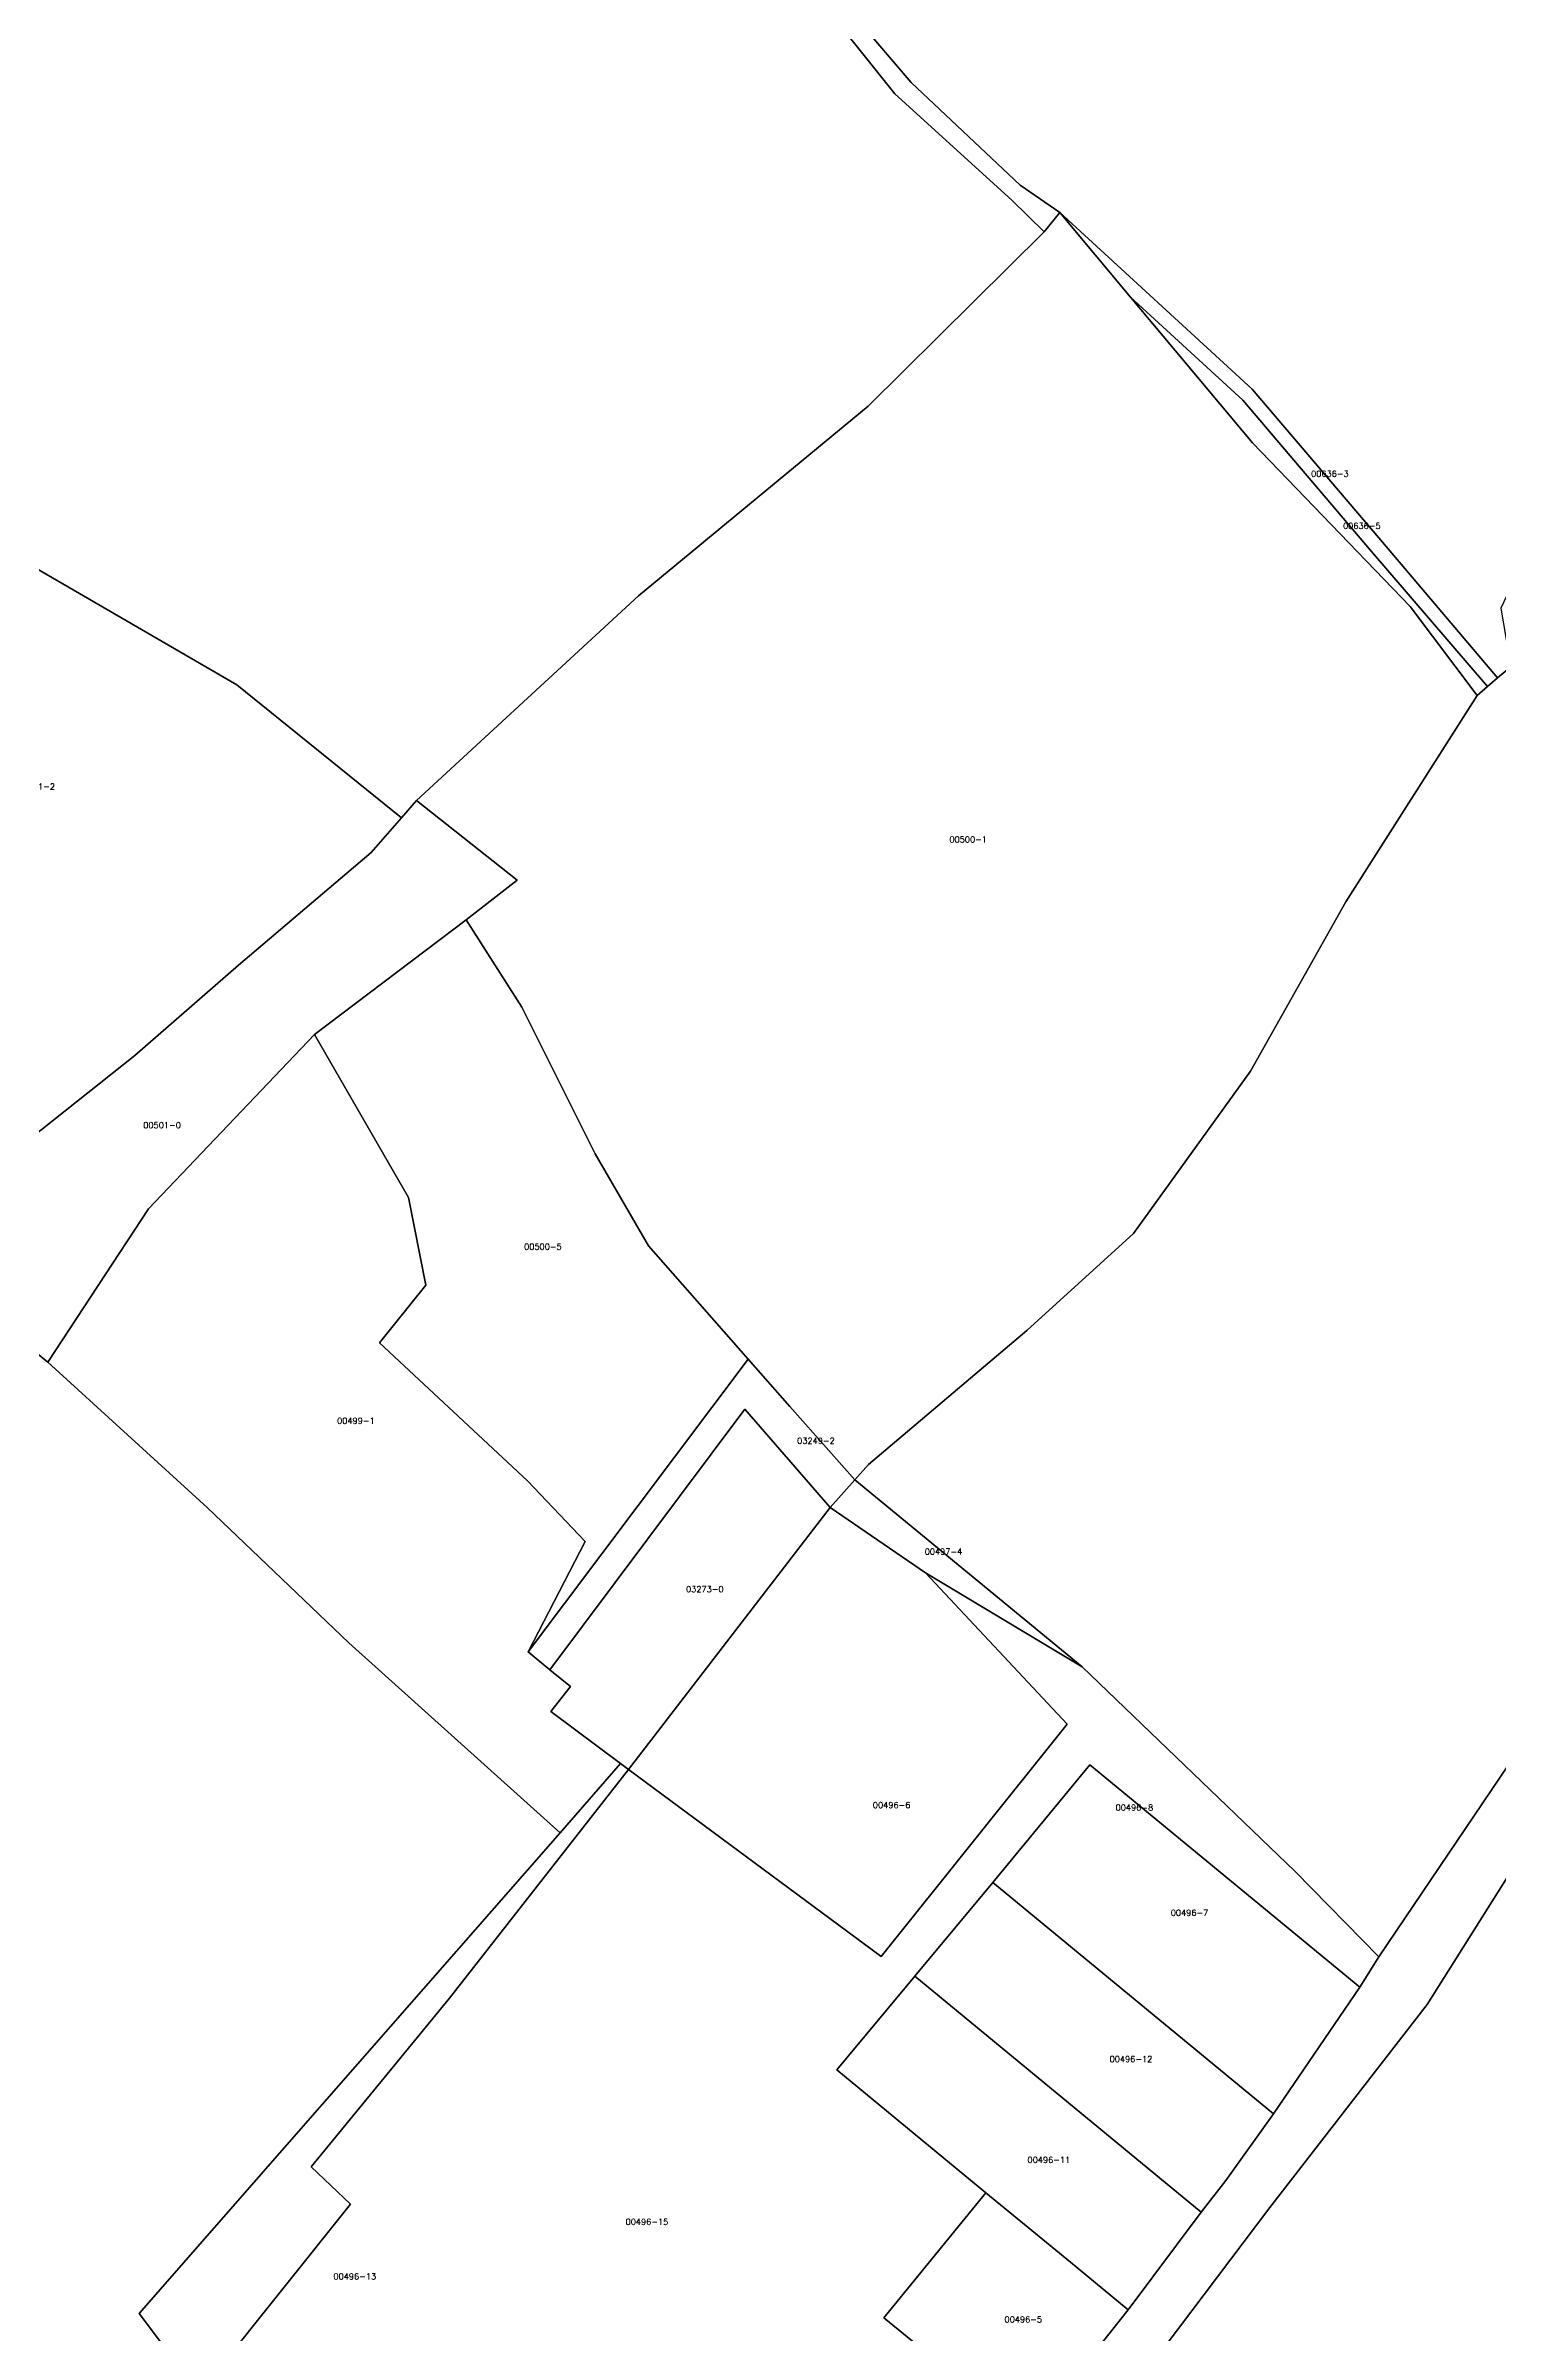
# Model space of a CAD drawing. Header units: metres. Extents: x 7423707 to 7427500, y 4706661 to 4708784.
# Drawn here: x 7425337.8 to 7425579.9, y 4707793 to 4708174.2 of the extents above; entities that cross this region are included whole.
import ezdxf

# ---------------------------------------------------------------- set-up
doc = ezdxf.new("R2010")
doc.units = ezdxf.units.M
doc.layers.add('Numrat_Parcelave', color=7, linetype='Continuous')
doc.layers.add('Parcelat_kadastrale2021', color=7, linetype='Continuous')
doc.styles.get("Standard").update_dxf_attribs({"font": 'simplex.shx'})

msp = doc.modelspace()

# ---------------------------------------------------------------- linework, layer by layer
at = {"layer": 'Parcelat_kadastrale2021'}
for points in [[(7425606.42, 4708188.49), (7425603, 4708174.08), (7425598.13, 4708156.16), (7425595.64, 4708122.48), (7425587.87, 4708096.68), (7425580.2, 4708080.51), (7425581.86, 4708070.77), (7425579.66, 4708068.9), (7425559.88, 4708092.24), (7425538.75, 4708117), (7425506.73, 4708146.42), (7425500.1, 4708150.98), (7425481.96, 4708168.08), (7425467.25, 4708185.38)], [(7425465.18, 4708183.83), (7425479.27, 4708166.21), (7425498.75, 4708148.49), (7425504.14, 4708143.21), (7425474.81, 4708114.19), (7425436.57, 4708082.59), (7425399.57, 4708048.5), (7425397.06, 4708045.61), (7425369.66, 4708067.78), (7425309.9, 4708102.43), (7425293.66, 4708109.19), (7425265.23, 4708084.28), (7425258.54, 4708078.97), (7425251.28, 4708089.85), (7425230.25, 4708117), (7425194.12, 4708163.12), (7425190.63, 4708167.77), (7425183.68, 4708186.93)], [(7425467.25, 4708185.38), (7425481.96, 4708168.08), (7425500.1, 4708150.98), (7425506.73, 4708146.42), (7425504.14, 4708143.21), (7425498.75, 4708148.49), (7425479.27, 4708166.21), (7425465.18, 4708183.83)], [(7425313.46, 4707974.93), (7425338.17, 4707954.92), (7425364.69, 4707930.73), (7425388.3, 4707908.16), (7425423.48, 4707876.54), (7425377.97, 4707824.52), (7425353.36, 4707796.44), (7425356.93, 4707791.72), (7425356.84, 4707789.98), (7425369, 4707775.36), (7425362.49, 4707770.6), (7425357.94, 4707766.52), (7425334.95, 4707742.24)], [(7425365.81, 4707786.18), (7425388.59, 4707814.68), (7425382.02, 4707820.9), (7425405.06, 4707848.98), (7425434.86, 4707887.08), (7425476.95, 4707855.92), (7425507.95, 4707894.62), (7425484.34, 4707919.82), (7425510.43, 4707904.15), (7425545.93, 4707870.05), (7425559.89, 4707855.87), (7425556.69, 4707850.79), (7425511.72, 4707887.85), (7425495.57, 4707868.26), (7425482.57, 4707852.63), (7425469.61, 4707837.02), (7425494.42, 4707816.57), (7425477.43, 4707795.7), (7425496.5, 4707780.15)], [(7425503.55, 4707778.73), (7425518.13, 4707797.04), (7425530.3, 4707813.32), (7425534.39, 4707818.59), (7425542.33, 4707829.72), (7425556.69, 4707850.79), (7425559.89, 4707855.87), (7425587.26, 4707896.42)], [(7425595.11, 4707891.13), (7425567.92, 4707847.92), (7425541.74, 4707814.08), (7425524.27, 4707791.03)]]:
    msp.add_lwpolyline(points, dxfattribs=at)
for points in [[(7425510.43, 4707904.15), (7425472.58, 4707935.32), (7425474.85, 4707937.85), (7425501.24, 4707960.17), (7425519.02, 4707976.34), (7425538.47, 4708003.38), (7425554.39, 4708031.63), (7425576.26, 4708066), (7425578, 4708067.49), (7425579.66, 4708068.9), (7425581.86, 4708070.77), (7425584.34, 4708073.98), (7425612.01, 4708110.77), (7425650.67, 4708157.81), (7425689.42, 4708128.28), (7425718.23, 4708106.93), (7425692.79, 4708063.59), (7425678.27, 4708037.85), (7425652.43, 4707995.84), (7425627.09, 4707957.67), (7425601.89, 4707918.71), (7425587.26, 4707896.42), (7425559.89, 4707855.87), (7425545.93, 4707870.05)], [(7425454.79, 4707955.41), (7425438.19, 4707974.3), (7425429.35, 4707989.6), (7425417.1, 4708014.04), (7425407.85, 4708028.62), (7425416.33, 4708035.22), (7425399.57, 4708048.5), (7425436.57, 4708082.59), (7425474.81, 4708114.19), (7425504.14, 4708143.21), (7425506.73, 4708146.42), (7425518.53, 4708132.33), (7425538.85, 4708108.08), (7425565.07, 4708080.82), (7425576.26, 4708066), (7425554.39, 4708031.63), (7425538.47, 4708003.38), (7425519.02, 4707976.34), (7425501.24, 4707960.17), (7425474.85, 4707937.85), (7425472.58, 4707935.32), (7425461.76, 4707947.56)], [(7425578, 4708067.49), (7425558.67, 4708089.98), (7425537.24, 4708115.19), (7425518.53, 4708132.33), (7425506.73, 4708146.42), (7425538.75, 4708117), (7425559.88, 4708092.24), (7425579.66, 4708068.9)], [(7425538.85, 4708108.08), (7425518.53, 4708132.33), (7425537.24, 4708115.19), (7425558.67, 4708089.98), (7425578, 4708067.49), (7425576.26, 4708066), (7425565.07, 4708080.82)], [(7425282.99, 4708033.89), (7425258.54, 4708078.97), (7425265.23, 4708084.28), (7425293.66, 4708109.19), (7425309.9, 4708102.43), (7425369.66, 4708067.78), (7425397.06, 4708045.61), (7425392.01, 4708039.8), (7425369.94, 4708021.04), (7425352.63, 4708006.02), (7425313.46, 4707974.93), (7425296.82, 4708007.14)], [(7425399.57, 4708048.5), (7425416.33, 4708035.22), (7425407.85, 4708028.62), (7425382.55, 4708009.52), (7425354.9, 4707980.48), (7425338.17, 4707954.92), (7425313.46, 4707974.93), (7425352.63, 4708006.02), (7425369.94, 4708021.04), (7425392.01, 4708039.8), (7425397.06, 4708045.61)], [(7425407.85, 4708028.62), (7425417.1, 4708014.04), (7425429.35, 4707989.6), (7425438.19, 4707974.3), (7425454.79, 4707955.41), (7425418.17, 4707906.68), (7425427.64, 4707925.05), (7425418.08, 4707935.14), (7425393.38, 4707958.14), (7425401.11, 4707967.77), (7425398.23, 4707982.33), (7425382.55, 4708009.52)], [(7425425.2, 4707900.87), (7425421.94, 4707896.71), (7425433.55, 4707888.05), (7425423.48, 4707876.54), (7425388.3, 4707908.16), (7425364.69, 4707930.73), (7425338.17, 4707954.92), (7425354.9, 4707980.48), (7425382.55, 4708009.52), (7425398.23, 4707982.33), (7425401.11, 4707967.77), (7425393.38, 4707958.14), (7425418.08, 4707935.14), (7425427.64, 4707925.05), (7425418.17, 4707906.68), (7425421.79, 4707903.69)], [(7425468.45, 4707930.7), (7425454.24, 4707947.09), (7425421.79, 4707903.69), (7425418.17, 4707906.68), (7425454.79, 4707955.41), (7425461.76, 4707947.56), (7425472.58, 4707935.32)], [(7425433.55, 4707888.05), (7425421.94, 4707896.71), (7425425.2, 4707900.87), (7425421.79, 4707903.69), (7425454.24, 4707947.09), (7425468.45, 4707930.7), (7425434.86, 4707887.08)], [(7425472.58, 4707935.32), (7425510.43, 4707904.15), (7425484.34, 4707919.82), (7425468.45, 4707930.7)], [(7425468.45, 4707930.7), (7425484.34, 4707919.82), (7425507.95, 4707894.62), (7425476.95, 4707855.92), (7425434.86, 4707887.08)], [(7425524.27, 4707791.03), (7425541.74, 4707814.08), (7425567.92, 4707847.92), (7425595.11, 4707891.13), (7425598.05, 4707895.6), (7425601.41, 4707893.17), (7425630.83, 4707871.91), (7425640.08, 4707856.28), (7425641.71, 4707817.41), (7425637.62, 4707792.16), (7425638.93, 4707742.69), (7425632.19, 4707747.49), (7425599.6, 4707770.71), (7425582.11, 4707751.81)], [(7425451.03, 4707713.62), (7425451.31, 4707712.94), (7425433.01, 4707725.95), (7425400.52, 4707750.16), (7425369, 4707775.36), (7425356.84, 4707789.98), (7425356.93, 4707791.72), (7425353.36, 4707796.44), (7425377.97, 4707824.52), (7425423.48, 4707876.54), (7425433.55, 4707888.05), (7425434.86, 4707887.08), (7425405.06, 4707848.98), (7425382.02, 4707820.9), (7425388.59, 4707814.68), (7425365.81, 4707786.18), (7425385.99, 4707767.48), (7425410.27, 4707747.03), (7425423.59, 4707735.81)], [(7425556.69, 4707850.79), (7425542.33, 4707829.72), (7425534.44, 4707836.22), (7425495.57, 4707868.26), (7425511.72, 4707887.85)], [(7425542.33, 4707829.72), (7425534.39, 4707818.59), (7425530.3, 4707813.32), (7425521.47, 4707820.6), (7425482.57, 4707852.63), (7425495.57, 4707868.26), (7425534.44, 4707836.22)], [(7425530.3, 4707813.32), (7425518.13, 4707797.04), (7425508.49, 4707804.99), (7425494.42, 4707816.57), (7425469.61, 4707837.02), (7425482.57, 4707852.63), (7425521.47, 4707820.6)], [(7425518.13, 4707797.04), (7425503.55, 4707778.73), (7425501.7, 4707775.92), (7425496.5, 4707780.15), (7425477.43, 4707795.7), (7425494.42, 4707816.57), (7425508.49, 4707804.99)]]:
    msp.add_lwpolyline(points, close=True, dxfattribs=at)

# ---------------------------------------------------------------- texts
at = {"layer": 'Numrat_Parcelave'}
for s, p in [('00636-3', (7425548.59, 4708102.42)), ('00636-5', (7425553.91, 4708093.73)), ('00641-2', (7425333.09, 4708050.31)), ('00500-1', (7425488.34, 4708041.49)), ('00501-0', (7425354.05, 4707993.9)), ('00500-5', (7425417.49, 4707973.66)), ('00499-1', (7425386.34, 4707944.66)), ('03249-2', (7425462.98, 4707941.33)), ('00497-4', (7425484.22, 4707922.86)), ('03273-0', (7425444.47, 4707916.61)), ('00496-6', (7425475.59, 4707880.64)), ('00496-8', (7425516.02, 4707880.22)), ('00496-7', (7425525.21, 4707862.71)), ('00496-12', (7425515.03, 4707838.34)), ('00496-11', (7425501.35, 4707821.54)), ('00496-15', (7425434.4, 4707811.22)), ('00496-13', (7425385.73, 4707802.12)), ('00496-5', (7425497.52, 4707794.96))]:
    msp.add_text(s, height=1, dxfattribs=at).set_placement(p)

doc.saveas('drawing.dxf')
